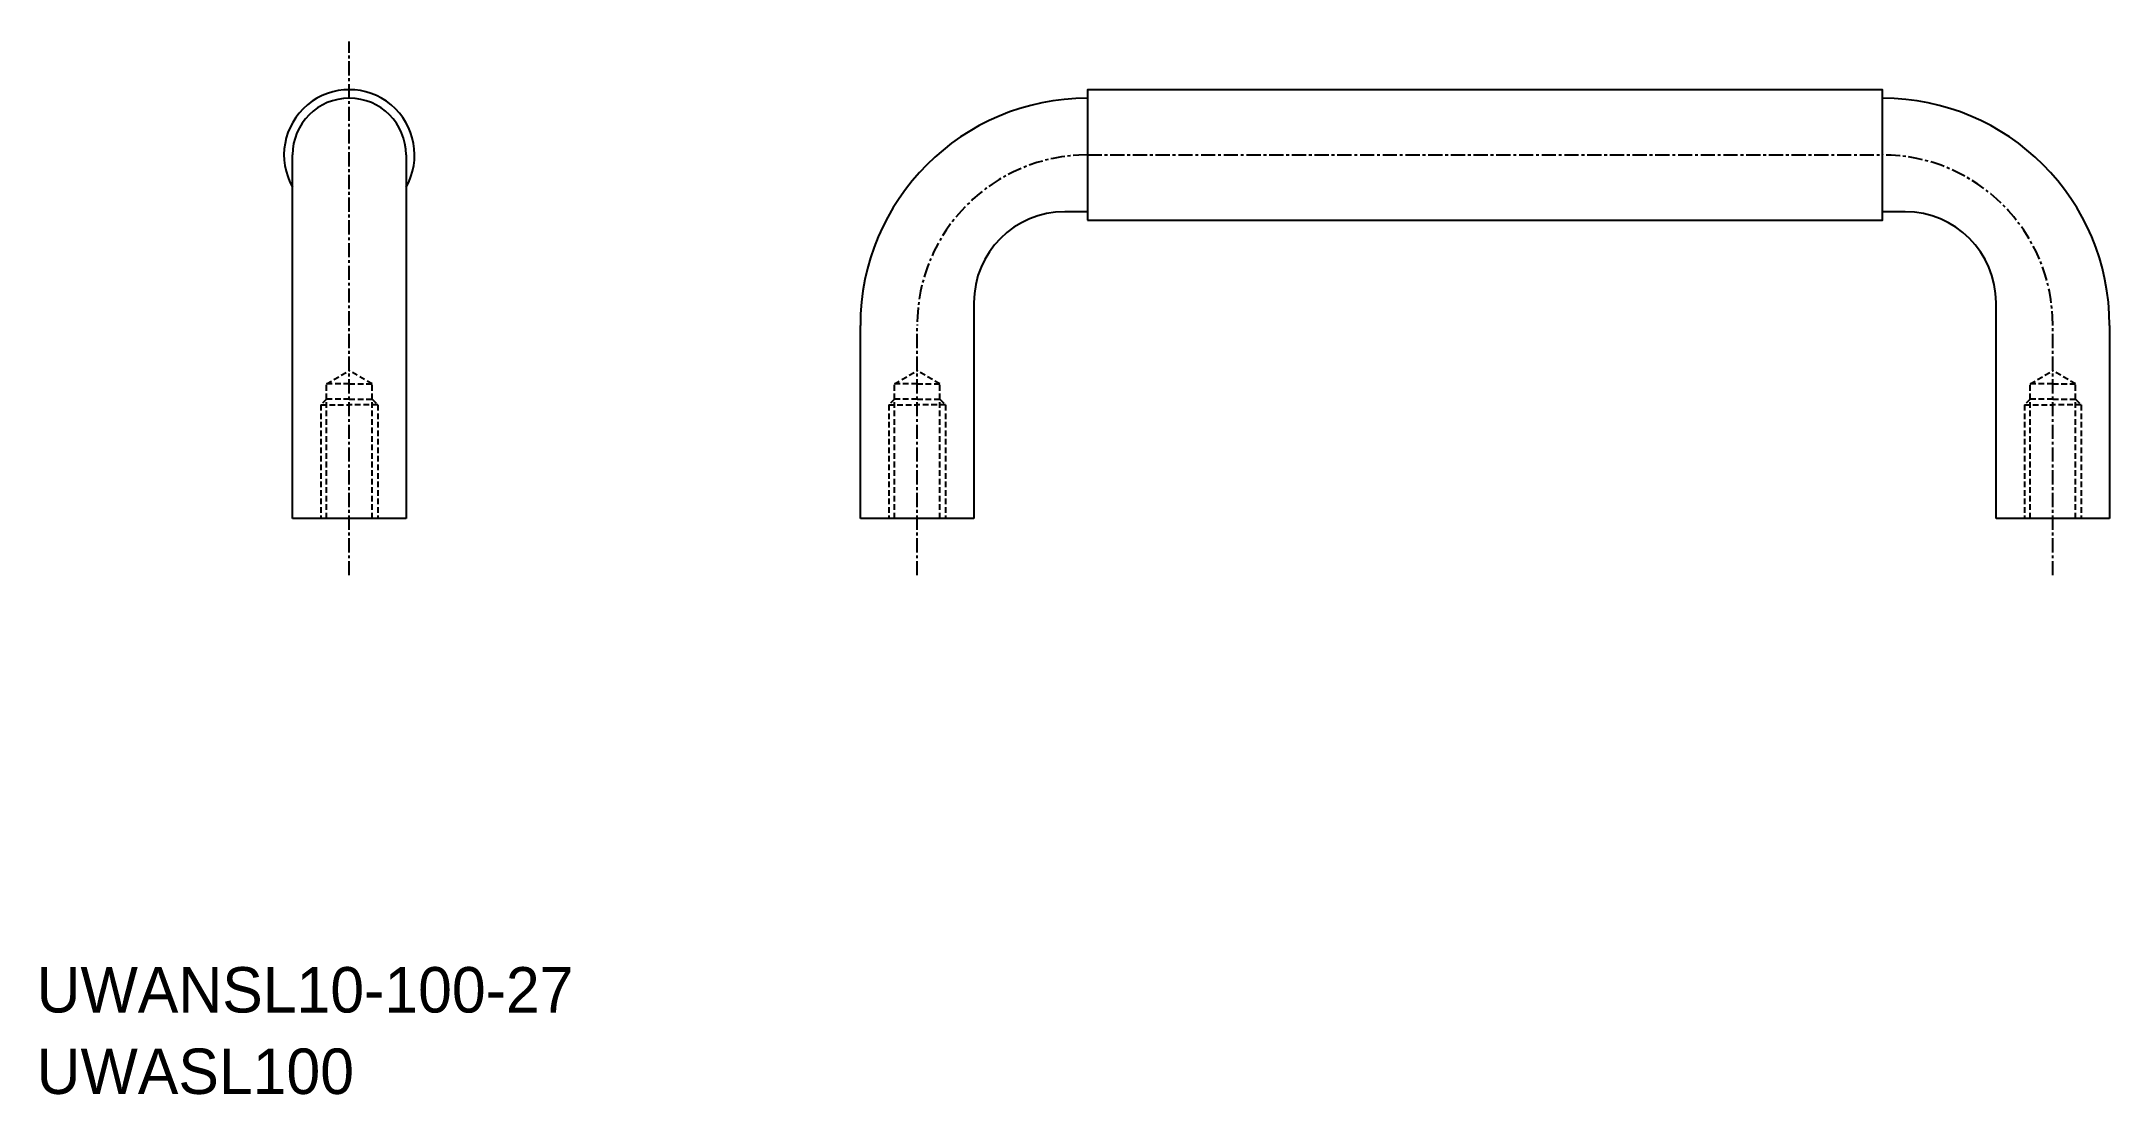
# Model space of a CAD drawing. Extents: x -6344 to -6162, y -1089 to -997.
import ezdxf

# ---------------------------------------------------------------- set-up
doc = ezdxf.new("R2010")
doc.units = 0
doc.linetypes.add('CENTER', pattern=[2, 1.25, -0.25, 0.25, -0.25])
doc.linetypes.add('DASHED', pattern=[0.75, 0.5, -0.25])
doc.layers.get('0').update_dxf_attribs({"linetype": 'CONTINUOUS'})
doc.layers.add('CENTER', color=1, linetype='CENTER')

msp = doc.modelspace()

# ---------------------------------------------------------------- linework, layer by layer
at = {"color": 7, "linetype": 'CONTINUOUS'}
for p, q in [((-6322.13, -1038.6), (-6322.13, -1006.6)), ((-6312.13, -1006.6), (-6312.13, -1038.6)), ((-6252.13, -1011.6), (-6254.13, -1011.6)), ((-6180.13, -1011.6), (-6182.13, -1011.6)), ((-6262.13, -1019.6), (-6262.13, -1038.6)), ((-6172.13, -1038.6), (-6172.13, -1019.6)), ((-6272.13, -1038.6), (-6272.13, -1021.6)), ((-6162.13, -1021.6), (-6162.13, -1038.6)), ((-6312.13, -1038.6), (-6322.13, -1038.6)), ((-6262.13, -1038.6), (-6272.13, -1038.6)), ((-6162.13, -1038.6), (-6172.13, -1038.6))]:
    msp.add_line(p, q, dxfattribs=at)
at = {"color": 1, "linetype": 'CENTER'}
msp.add_line((-6252.13, -1006.6), (-6182.13, -1006.6), dxfattribs=at)
at = {"color": 3, "linetype": 'DASHED'}
for p, q in [((-6319.13, -1026.75), (-6317.13, -1025.59)), ((-6319.13, -1038.6), (-6319.13, -1026.75)), ((-6317.13, -1026.75), (-6319.13, -1026.75)), ((-6315.13, -1026.75), (-6317.13, -1025.59)), ((-6317.13, -1026.75), (-6315.13, -1026.75)), ((-6315.13, -1038.6), (-6315.13, -1026.75)), ((-6269.13, -1026.75), (-6267.13, -1025.59)), ((-6269.13, -1038.6), (-6269.13, -1026.75)), ((-6267.13, -1026.75), (-6269.13, -1026.75)), ((-6265.13, -1026.75), (-6267.13, -1025.59)), ((-6267.13, -1026.75), (-6265.13, -1026.75)), ((-6265.13, -1038.6), (-6265.13, -1026.75)), ((-6169.13, -1026.75), (-6167.13, -1025.59)), ((-6169.13, -1038.6), (-6169.13, -1026.75)), ((-6167.13, -1026.75), (-6169.13, -1026.75)), ((-6165.13, -1026.75), (-6167.13, -1025.59)), ((-6167.13, -1026.75), (-6165.13, -1026.75)), ((-6165.13, -1038.6), (-6165.13, -1026.75)), ((-6319.13, -1028.1), (-6319.63, -1028.6)), ((-6319.63, -1028.6), (-6317.13, -1028.6)), ((-6319.63, -1028.6), (-6319.63, -1038.6)), ((-6317.13, -1028.1), (-6319.13, -1028.1)), ((-6317.13, -1028.1), (-6315.13, -1028.1)), ((-6314.63, -1028.6), (-6317.13, -1028.6)), ((-6315.13, -1028.1), (-6314.63, -1028.6)), ((-6314.63, -1028.6), (-6314.63, -1038.6)), ((-6269.13, -1028.1), (-6269.63, -1028.6)), ((-6269.63, -1028.6), (-6269.63, -1038.6)), ((-6269.63, -1028.6), (-6267.13, -1028.6)), ((-6267.13, -1028.1), (-6269.13, -1028.1)), ((-6267.13, -1028.1), (-6265.13, -1028.1)), ((-6264.63, -1028.6), (-6267.13, -1028.6)), ((-6265.13, -1028.1), (-6264.63, -1028.6)), ((-6264.63, -1028.6), (-6264.63, -1038.6)), ((-6169.13, -1028.1), (-6169.63, -1028.6)), ((-6169.63, -1028.6), (-6169.63, -1038.6)), ((-6169.63, -1028.6), (-6167.13, -1028.6)), ((-6167.13, -1028.1), (-6169.13, -1028.1)), ((-6167.13, -1028.1), (-6165.13, -1028.1)), ((-6164.63, -1028.6), (-6167.13, -1028.6)), ((-6165.13, -1028.1), (-6164.63, -1028.6)), ((-6164.63, -1028.6), (-6164.63, -1038.6))]:
    msp.add_line(p, q, dxfattribs=at)
at = {"color": 7, "linetype": 'CONTINUOUS'}
msp.add_lwpolyline([(-6252.13, -1012.35), (-6182.13, -1012.35), (-6182.13, -1000.85), (-6252.13, -1000.85)], close=True, dxfattribs=at)
for centre, radius, start, end in [((-6317.13, -1006.6), 5.75, 330.4082, 209.5918), ((-6317.13, -1006.6), 5, 0, 180), ((-6252.13, -1021.6), 20, 90, 180), ((-6182.13, -1021.6), 20, 0, 90), ((-6254.13, -1019.6), 8, 90, 180), ((-6180.13, -1019.6), 8, 0, 90)]:
    msp.add_arc(centre, radius, start, end, dxfattribs=at)
at = {"color": 1, "linetype": 'CENTER'}
for centre, start, end in [((-6252.13, -1021.6), 90, 180), ((-6182.13, -1021.6), 0, 90)]:
    msp.add_arc(centre, 15, start, end, dxfattribs=at)
at = {"layer": 'CENTER', "color": 1, "linetype": 'CENTER'}
for p, q in [((-6317.13, -1043.6), (-6317.13, -996.6)), ((-6267.13, -1043.6), (-6267.13, -1021.6)), ((-6167.13, -1043.6), (-6167.13, -1021.6))]:
    msp.add_line(p, q, dxfattribs=at)

# ---------------------------------------------------------------- texts
for s, p in [('UWANSL10-100-27', (-6344.66, -1082.1)), ('UWASL100', (-6344.66, -1089.27))]:
    msp.add_text(s, height=4).set_placement(p)

doc.saveas('drawing.dxf')
